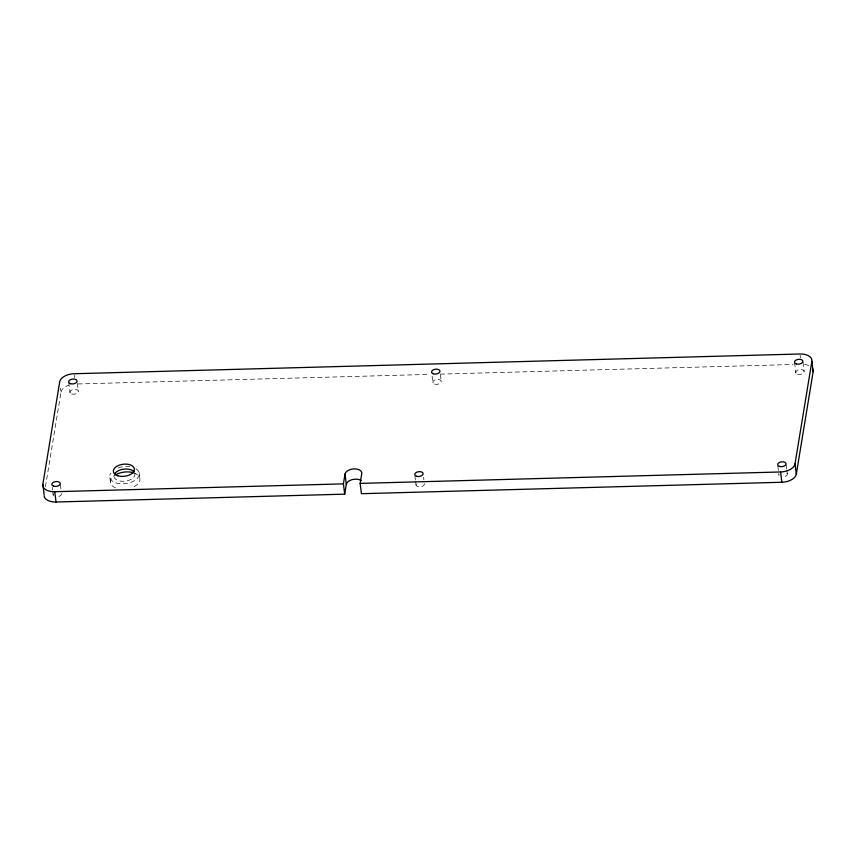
<?xml version="1.0" encoding="UTF-8"?>
<svg xmlns="http://www.w3.org/2000/svg" width="856" height="856" viewBox="0 0 856 856"><rect width="100%" height="100%" fill="white"/><g stroke="black" fill="none" stroke-linecap="round" stroke-linejoin="round"><path stroke-width="0.64" stroke-dasharray="4.28 3.21" d="M45.432 486.743L60.979 392.134L60.498 388.271M78.099 383.959L429.648 374.393M440.337 374.104L793.223 364.506M802.992 362.27L804.116 371.279M800.114 355.272L800.435 357.851M794.539 362.473L795.823 372.777M786.15 464.765L786.632 468.628M786.792 469.912L787.274 473.775M777.858 466.253L778.981 475.262A4.227 2.418 -7.1 0 1 778.949 474.631M440.401 374.725L441.204 381.155M432.109 376.212L432.911 382.653M423.57 477.209L423.891 479.788M414.957 476.129L415.438 479.991M415.599 481.275L416.08 485.138M139.089 472.523L139.763 477.926M109.889 477.776L110.563 483.18M77.34 383.306L78.303 391.031M74.301 375.024L74.622 377.603M68.726 382.225L70.01 392.53M60.337 484.517L60.979 489.664M52.205 487.299L52.526 489.867M52.687 491.151L53.168 495.014M134.852 473.282A10.561 6.056 -7.1 0 1 126.217 481.008A10.561 6.056 -7.1 0 1 114.116 477.017M424.373 483.651A4.227 2.418 -7.1 0 1 419.815 486.85A4.227 2.418 -7.1 0 1 416.284 483.865M786.953 473.197A4.227 2.418 -7.1 0 1 782.726 476.974M60.979 392.134A13.311 7.629 -7.1 0 1 68.662 385.254M135.911 468.746A14.873 8.539 -7.1 0 1 126.923 483.405A14.873 8.539 -7.1 0 1 110.627 473.293M118.353 467.847A14.873 8.539 -7.1 0 1 129.673 466.68M133.761 472.854A14.873 8.539 -7.1 0 1 131.3 487.856M115.549 487.877A14.873 8.539 -7.1 0 1 115.753 474.716M61.461 493.527A4.227 2.418 -7.1 0 1 56.913 496.726M53.489 495.603A4.227 2.418 -7.1 0 1 53.372 493.741M804.608 364.453A13.311 7.629 -7.1 0 1 809.006 365.662M797.525 374.211A4.227 2.418 -7.1 0 0 804.148 371.911A4.227 2.418 -7.1 0 0 798.231 369.953A4.227 2.418 -7.1 0 0 797.525 374.211M71.711 393.963A4.227 2.418 -7.1 0 0 78.335 391.663A4.227 2.418 -7.1 0 0 72.407 389.705A4.227 2.418 -7.1 0 0 71.711 393.963M434.623 384.087A4.227 2.418 -7.1 0 0 441.247 381.787A4.227 2.418 -7.1 0 0 435.319 379.829A4.227 2.418 -7.1 0 0 434.623 384.087"/><path stroke-width="1.28" d="M44.138 494.629L42.853 484.336L59.695 381.84A13.311 7.629 -7.1 0 1 74.14 373.74L799.953 353.988A13.311 7.629 -7.1 0 1 811.863 361.371L813.147 371.665L796.305 474.16A13.311 7.629 -7.1 0 1 781.86 482.26L361.435 493.698L360.151 483.405L361.767 473.571A8.453 4.847 -7.1 0 0 354.202 468.885A8.453 4.847 -7.1 0 0 345.032 474.031L343.416 483.865L344.69 494.158L56.047 502.012A13.311 7.629 -7.1 0 1 44.084 495.635M344.69 494.158L346.305 484.325L345.032 474.031M796.305 474.16L795.021 463.866L811.863 361.371M42.853 484.336A13.311 7.629 -7.1 0 0 54.763 491.719L343.416 483.865M360.151 483.405L780.576 471.966A13.311 7.629 -7.1 0 0 795.021 463.866M780.576 471.966L781.86 482.26M54.763 491.719L56.047 502.012M114.64 473.828A10.561 6.056 -7.1 0 1 124.12 469.088A10.561 6.056 -7.1 0 1 134.05 471.827M115.753 474.716A14.873 8.539 -7.1 0 1 133.761 472.854M346.305 484.325A8.453 4.847 -7.1 0 1 352.223 479.638A8.453 4.847 -7.1 0 1 361.168 480.462M812.633 368.733A13.311 7.629 -7.1 0 1 813.147 371.665M117.775 475.722A10.561 6.056 -7.1 0 0 134.339 469.976A10.561 6.056 -7.1 0 0 119.519 465.075A10.561 6.056 -7.1 0 0 117.775 475.722M416.498 476.278A4.227 2.418 -7.1 0 0 423.121 473.989A4.227 2.418 -7.1 0 0 417.193 472.031A4.227 2.418 -7.1 0 0 416.498 476.278M796.24 363.918A4.227 2.418 -7.1 0 0 802.875 361.617A4.227 2.418 -7.1 0 0 796.947 359.659A4.227 2.418 -7.1 0 0 796.24 363.918M779.409 466.402A4.227 2.418 -7.1 0 0 786.033 464.113A4.227 2.418 -7.1 0 0 780.105 462.154A4.227 2.418 -7.1 0 0 779.409 466.402M433.339 373.794A4.227 2.418 -7.1 0 0 439.963 371.493A4.227 2.418 -7.1 0 0 434.035 369.535A4.227 2.418 -7.1 0 0 433.339 373.794M70.427 383.67A4.227 2.418 -7.1 0 0 77.051 381.369A4.227 2.418 -7.1 0 0 71.123 379.411A4.227 2.418 -7.1 0 0 70.427 383.67M53.586 486.165A4.227 2.418 -7.1 0 0 60.22 483.865A4.227 2.418 -7.1 0 0 54.292 481.907A4.227 2.418 -7.1 0 0 53.586 486.165"/></g></svg>
